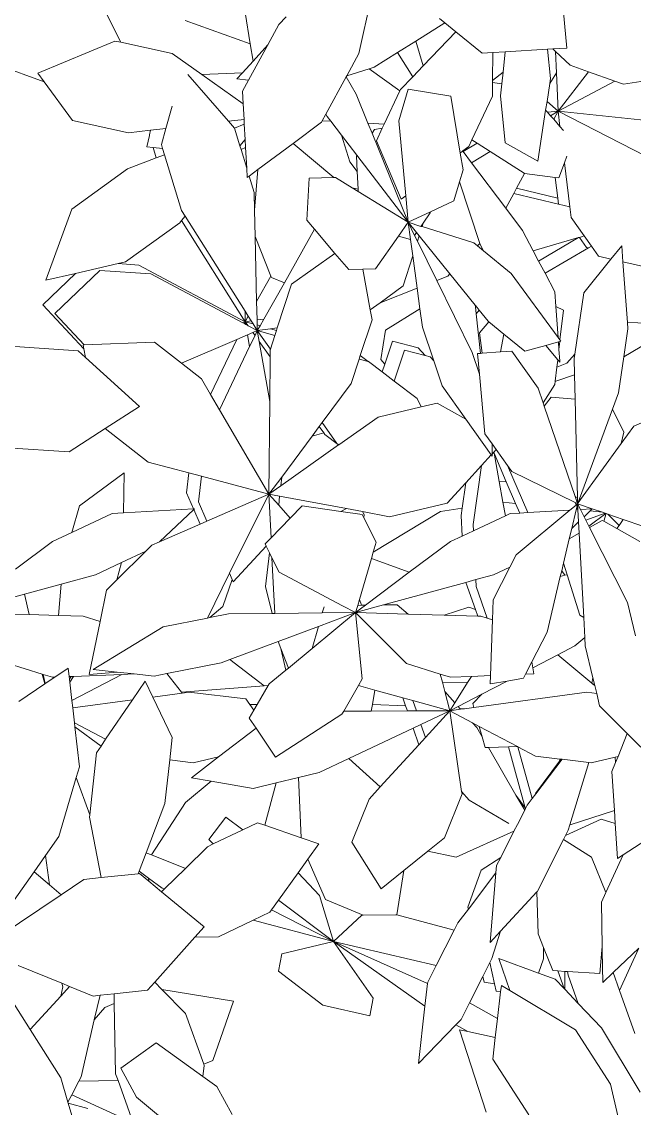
# Model space of a CAD drawing. Header units: metres. Extents: x -460 to 31334, y -1777 to 24987.
# Drawn here: x 379.5416 to 379.6287, y -818.0193 to -817.8647 of the extents above; entities that cross this region are included whole.
import ezdxf

# ---------------------------------------------------------------- set-up
doc = ezdxf.new("R2010")
doc.units = ezdxf.units.M
doc.header["$MEASUREMENT"] = 0
doc.layers.add('TREES PLANTS', color=82, linetype='Continuous', lineweight=5)

# ---------------------------------------------------------------- blocks, each defined once
blk = doc.blocks.new('TREES_09')
at = {"layer": 'TREES PLANTS', "color": 82, "true_color": 0x34d100}
for p, q in [((-0.6983, -0.3024), (-0.6857, -0.3797)), ((-0.4042, -0.3142), (-0.4062, -0.3751)), ((-0.366, -0.3794), (-0.4042, -0.3142)), ((-0.3009, -0.3309), (-0.2844, -0.3675)), ((-0.4773, -0.3804), (-0.469, -0.3443)), ((0.2186, -0.3803), (0.1906, -0.3368)), ((-0.6425, -0.3451), (-0.654, -0.4567)), ((-0.6015, -0.3534), (-0.654, -0.4567)), ((-0.1671, -0.357), (-0.175, -0.38)), ((-0.2844, -0.3675), (-0.264, -0.3824)), ((-0.1491, -0.3606), (-0.1642, -0.3875)), ((-0.0382, -0.3657), (-0.0776, -0.3751)), ((0.0764, -0.3753), (0.0923, -0.3594)), ((0.357, -0.3919), (0.3281, -0.3618)), ((0.3781, -0.3844), (0.329, -0.362)), ((0.4286, -0.3665), (0.3781, -0.3844)), ((0.4218, -0.4058), (0.4973, -0.3602)), ((-0.6857, -0.3797), (-0.6894, -0.3901)), ((-0.4773, -0.3804), (-0.4963, -0.3819)), ((-0.4963, -0.3819), (-0.4805, -0.3946)), ((-0.4062, -0.3751), (-0.4773, -0.3804)), ((-0.3988, -0.3746), (-0.4062, -0.3751)), ((-0.366, -0.3794), (-0.3988, -0.3746)), ((-0.3237, -0.3856), (-0.366, -0.3794)), ((-0.2773, -0.3795), (-0.3043, -0.3927)), ((-0.2773, -0.3795), (-0.264, -0.3824)), ((-0.264, -0.3824), (-0.1985, -0.4301)), ((-0.175, -0.38), (-0.1812, -0.398)), ((-0.175, -0.38), (-0.1678, -0.385)), ((-0.0776, -0.3751), (-0.1656, -0.4197)), ((0.044, -0.4078), (0.0764, -0.3753)), ((0.0764, -0.3753), (0.1034, -0.3862)), ((0.2229, -0.3868), (0.2186, -0.3803)), ((0.2186, -0.3803), (0.2631, -0.4006)), ((-0.6894, -0.3901), (-0.7004, -0.421)), ((-0.6894, -0.3901), (-0.654, -0.4567)), ((-0.4838, -0.409), (-0.4805, -0.3946)), ((-0.4805, -0.3946), (-0.4408, -0.4265)), ((-0.3237, -0.3856), (-0.3043, -0.3927)), ((-0.3043, -0.3927), (-0.1993, -0.4316)), ((-0.1678, -0.385), (-0.1812, -0.398)), ((-0.1642, -0.3875), (-0.1728, -0.4028)), ((-0.1678, -0.385), (-0.1642, -0.3875)), ((0.1042, -0.3897), (0.1034, -0.3862)), ((0.1034, -0.3862), (0.1104, -0.389)), ((0.1104, -0.389), (0.1042, -0.3897)), ((0.1107, -0.4179), (0.1042, -0.3897)), ((0.1104, -0.389), (0.1211, -0.3933)), ((0.1211, -0.3933), (0.1667, -0.3904)), ((0.1667, -0.3904), (0.182, -0.3894)), ((0.1837, -0.4424), (0.1667, -0.3904)), ((0.182, -0.3894), (0.1767, -0.406)), ((0.182, -0.3894), (0.2229, -0.3868)), ((0.3781, -0.3844), (0.357, -0.3919)), ((0.3687, -0.4041), (0.357, -0.3919)), ((0.4878, -0.3952), (0.4242, -0.4363)), ((0.4878, -0.3952), (0.525, -0.3864)), ((-0.1834, -0.4044), (-0.1875, -0.4164)), ((-0.1849, -0.4191), (-0.1834, -0.4044)), ((-0.1823, -0.4013), (-0.1834, -0.4044)), ((-0.1821, -0.4007), (-0.1823, -0.4013)), ((-0.174, -0.4239), (-0.1823, -0.4013)), ((-0.1818, -0.4), (-0.1821, -0.4007)), ((-0.167, -0.4204), (-0.1821, -0.4007)), ((-0.1812, -0.398), (-0.1818, -0.4)), ((-0.1728, -0.4028), (-0.1818, -0.4)), ((-0.1728, -0.4028), (-0.1739, -0.4048)), ((-0.1739, -0.4048), (-0.1656, -0.4197)), ((0.0292, -0.4113), (0.044, -0.4078)), ((0.1767, -0.406), (0.196, -0.4478)), ((0.2631, -0.4006), (0.2216, -0.4173)), ((0.2631, -0.4006), (0.2744, -0.4058)), ((0.2744, -0.4058), (0.3265, -0.4049)), ((0.3265, -0.4049), (0.3315, -0.4048)), ((0.3307, -0.4053), (0.3265, -0.4049)), ((0.3315, -0.4048), (0.3307, -0.4053)), ((0.3582, -0.4077), (0.3307, -0.4053)), ((0.3315, -0.4048), (0.3687, -0.4041)), ((0.3557, -0.4455), (0.3582, -0.4077)), ((0.3931, -0.433), (0.4218, -0.4058)), ((-0.5077, -0.4259), (-0.4958, -0.4175)), ((-0.4958, -0.4175), (-0.4838, -0.409)), ((-0.4938, -0.421), (-0.4958, -0.4175)), ((-0.1875, -0.4165), (-0.1934, -0.4337)), ((-0.1849, -0.4191), (-0.1875, -0.4164)), ((-0.1875, -0.4164), (-0.1875, -0.4165)), ((-0.1875, -0.4165), (-0.1867, -0.4303)), ((-0.1782, -0.4261), (-0.1849, -0.4191)), ((-0.167, -0.4204), (-0.174, -0.4239)), ((-0.1656, -0.4197), (-0.167, -0.4204)), ((-0.0267, -0.4247), (0.011, -0.4157)), ((-0.0162, -0.4568), (0.0171, -0.4171)), ((0.011, -0.4157), (0.0183, -0.4139)), ((0.0171, -0.4171), (0.011, -0.4157)), ((0.0171, -0.4171), (0.0183, -0.4157)), ((0.0183, -0.4157), (0.0201, -0.4135)), ((0.0183, -0.4139), (0.0201, -0.4135)), ((0.0183, -0.4139), (0.0183, -0.4157)), ((0.0201, -0.4135), (0.0292, -0.4113)), ((0.0292, -0.4113), (0.0278, -0.4229)), ((0.1066, -0.452), (0.1104, -0.4204)), ((0.1104, -0.4204), (0.1107, -0.4179)), ((0.1835, -0.4427), (0.1104, -0.4204)), ((0.2216, -0.4173), (0.2008, -0.4502)), ((-0.7004, -0.421), (-0.708, -0.4425)), ((-0.7004, -0.421), (-0.654, -0.4567)), ((-0.5294, -0.4414), (-0.5077, -0.4259)), ((-0.506, -0.4315), (-0.5077, -0.4259)), ((-0.506, -0.4315), (-0.4942, -0.4231)), ((-0.5057, -0.4326), (-0.506, -0.4315)), ((-0.4783, -0.4795), (-0.5057, -0.4326)), ((-0.4903, -0.4858), (-0.5057, -0.4326)), ((-0.4942, -0.4231), (-0.4938, -0.421)), ((-0.4639, -0.4719), (-0.4938, -0.421)), ((-0.4408, -0.4265), (-0.369, -0.437)), ((-0.1993, -0.4316), (-0.1985, -0.4301)), ((-0.1993, -0.4316), (-0.1934, -0.4337)), ((-0.1985, -0.4301), (-0.1934, -0.4337)), ((-0.1867, -0.4303), (-0.1934, -0.4337)), ((-0.1865, -0.4334), (-0.1934, -0.4337)), ((-0.1865, -0.4335), (-0.1895, -0.4347)), ((-0.1782, -0.4261), (-0.1867, -0.4303)), ((-0.172, -0.4326), (-0.1865, -0.4334)), ((-0.1865, -0.4334), (-0.1865, -0.4335)), ((-0.1865, -0.4335), (-0.1864, -0.4354)), ((-0.174, -0.4239), (-0.1782, -0.4261)), ((-0.1588, -0.4319), (-0.172, -0.4326)), ((-0.1644, -0.4406), (-0.172, -0.4326)), ((-0.0597, -0.4265), (-0.1588, -0.4319)), ((-0.1588, -0.4319), (-0.1523, -0.4435)), ((-0.1101, -0.446), (-0.0624, -0.4312)), ((-0.0624, -0.4312), (-0.0597, -0.4265)), ((-0.0365, -0.4252), (-0.0597, -0.4265)), ((-0.0267, -0.4247), (-0.0365, -0.4252)), ((-0.0266, -0.4368), (-0.0365, -0.4252)), ((0.0278, -0.4229), (0.0458, -0.5556)), ((0.3601, -0.4447), (0.3931, -0.433)), ((0.3765, -0.4488), (0.3931, -0.433)), ((-0.7281, -0.4462), (-0.7926, -0.4524)), ((-0.7272, -0.4627), (-0.7281, -0.4462)), ((-0.708, -0.4425), (-0.7242, -0.4595)), ((-0.5934, -0.4492), (-0.6012, -0.4463)), ((-0.5418, -0.4429), (-0.5934, -0.4492)), ((-0.5449, -0.4561), (-0.5418, -0.4429)), ((-0.5294, -0.4414), (-0.5418, -0.4429)), ((-0.369, -0.437), (-0.3583, -0.4463)), ((-0.369, -0.437), (-0.3638, -0.4378)), ((-0.3638, -0.4378), (-0.3448, -0.4373)), ((-0.3583, -0.4463), (-0.3583, -0.4463)), ((-0.3583, -0.4463), (-0.3535, -0.458)), ((-0.3448, -0.4373), (-0.316, -0.4366)), ((-0.3373, -0.4592), (-0.3448, -0.4373)), ((-0.316, -0.4366), (-0.3186, -0.4647)), ((-0.316, -0.4366), (-0.2004, -0.4339)), ((-0.3079, -0.4728), (-0.2018, -0.4366)), ((-0.2311, -0.5109), (-0.1949, -0.4366)), ((-0.2018, -0.4366), (-0.1934, -0.4337)), ((-0.2018, -0.4366), (-0.2004, -0.4339)), ((-0.2004, -0.4339), (-0.1934, -0.4337)), ((-0.1949, -0.4366), (-0.1934, -0.4337)), ((-0.1919, -0.4355), (-0.1949, -0.4366)), ((-0.1919, -0.4355), (-0.1934, -0.4337)), ((-0.1895, -0.4347), (-0.1934, -0.4337)), ((-0.186, -0.4427), (-0.1919, -0.4355)), ((-0.1864, -0.4354), (-0.1895, -0.4347)), ((-0.1644, -0.4406), (-0.1864, -0.4354)), ((-0.1335, -0.5058), (-0.186, -0.4427)), ((-0.186, -0.4427), (-0.183, -0.4923)), ((-0.1523, -0.4435), (-0.1644, -0.4406)), ((-0.1238, -0.4503), (-0.1523, -0.4435)), ((-0.1238, -0.4503), (-0.1101, -0.446)), ((-0.1101, -0.446), (-0.1094, -0.4487)), ((-0.0266, -0.4368), (-0.0162, -0.4568)), ((0.1835, -0.4427), (0.1837, -0.4424)), ((0.1897, -0.4446), (0.1835, -0.4427)), ((0.196, -0.4478), (0.1897, -0.4446)), ((0.3555, -0.4486), (0.3557, -0.4455)), ((0.3601, -0.4447), (0.3557, -0.4455)), ((0.4242, -0.4363), (0.3779, -0.5134)), ((-0.7242, -0.4595), (-0.699, -0.4585)), ((-0.699, -0.4585), (-0.654, -0.4567)), ((-0.6865, -0.4664), (-0.699, -0.4585)), ((-0.6656, -0.4696), (-0.654, -0.4567)), ((-0.6362, -0.4545), (-0.654, -0.4567)), ((-0.653, -0.4691), (-0.654, -0.4567)), ((-0.6446, -0.4617), (-0.654, -0.4567)), ((-0.6488, -0.4654), (-0.654, -0.4567)), ((-0.6362, -0.4545), (-0.6446, -0.4617)), ((-0.6313, -0.4502), (-0.6362, -0.4545)), ((-0.5758, -0.4559), (-0.5934, -0.4492)), ((-0.5764, -0.46), (-0.5758, -0.4559)), ((-0.5522, -0.457), (-0.5764, -0.46)), ((-0.5637, -0.5053), (-0.5522, -0.457)), ((-0.5574, -0.5087), (-0.5449, -0.4561)), ((-0.5449, -0.4561), (-0.5522, -0.457)), ((-0.3887, -0.4566), (-0.4636, -0.5117)), ((-0.4206, -0.4504), (-0.4248, -0.4593)), ((-0.3887, -0.4566), (-0.4248, -0.4593)), ((-0.3856, -0.4544), (-0.4206, -0.4504)), ((-0.3856, -0.4544), (-0.3887, -0.4566)), ((-0.3843, -0.4534), (-0.3856, -0.4544)), ((-0.384, -0.4545), (-0.3843, -0.4534)), ((-0.3746, -0.4556), (-0.384, -0.4545)), ((-0.3835, -0.4563), (-0.384, -0.4545)), ((-0.3746, -0.4556), (-0.3835, -0.4563)), ((-0.3793, -0.4711), (-0.3835, -0.4563)), ((-0.3793, -0.4711), (-0.3624, -0.457)), ((-0.3613, -0.4546), (-0.3746, -0.4556)), ((-0.3624, -0.457), (-0.3619, -0.4566)), ((-0.3621, -0.457), (-0.3624, -0.457)), ((-0.3535, -0.458), (-0.3621, -0.457)), ((-0.3619, -0.4566), (-0.3594, -0.4545)), ((-0.3594, -0.4545), (-0.3613, -0.4546)), ((-0.3371, -0.4599), (-0.3535, -0.458)), ((-0.1148, -0.4524), (-0.1238, -0.4503)), ((-0.1148, -0.4524), (-0.1094, -0.4487)), ((-0.1081, -0.454), (-0.1148, -0.4524)), ((-0.1094, -0.4487), (-0.1081, -0.454)), ((-0.0425, -0.4696), (-0.1081, -0.454)), ((-0.0162, -0.4568), (-0.0009, -0.4863)), ((0.1028, -0.4832), (0.1063, -0.4546)), ((0.1063, -0.4546), (0.1064, -0.4532)), ((0.1063, -0.4546), (0.1089, -0.455)), ((0.1064, -0.4532), (0.1066, -0.452)), ((0.1064, -0.4532), (0.1089, -0.455)), ((0.1472, -0.4828), (0.1066, -0.452)), ((0.1089, -0.455), (0.1467, -0.4833)), ((0.2008, -0.4502), (0.196, -0.4478)), ((0.2621, -0.4813), (0.2008, -0.4502)), ((0.3546, -0.4627), (0.355, -0.457)), ((0.355, -0.457), (0.3555, -0.4486)), ((0.355, -0.457), (0.3756, -0.4496)), ((0.3555, -0.4486), (0.3765, -0.4488)), ((0.3647, -0.4599), (0.3756, -0.4496)), ((0.3756, -0.4496), (0.3765, -0.4488)), ((-0.7242, -0.4595), (-0.7272, -0.4627)), ((-0.7268, -0.4689), (-0.7272, -0.4627)), ((-0.6926, -0.4655), (-0.7268, -0.4689)), ((-0.724, -0.5186), (-0.7268, -0.4689)), ((-0.6865, -0.4664), (-0.6926, -0.4655)), ((-0.6656, -0.4696), (-0.6865, -0.4664)), ((-0.6554, -0.4712), (-0.6656, -0.4696)), ((-0.653, -0.4691), (-0.6554, -0.4712)), ((-0.5953, -0.4803), (-0.6554, -0.4712)), ((-0.6488, -0.4654), (-0.653, -0.4691)), ((-0.6446, -0.4617), (-0.6488, -0.4654)), ((-0.5812, -0.4959), (-0.5764, -0.46)), ((-0.4423, -0.4605), (-0.4639, -0.4719)), ((-0.4248, -0.4593), (-0.4423, -0.4605)), ((-0.3725, -0.4958), (-0.3793, -0.4711)), ((-0.3373, -0.4592), (-0.3371, -0.4599)), ((-0.3335, -0.4603), (-0.3371, -0.4599)), ((-0.3117, -0.4741), (-0.3335, -0.4603)), ((-0.3186, -0.4647), (-0.3079, -0.4728)), ((-0.0077, -0.4875), (-0.0425, -0.4696)), ((0.3275, -0.4736), (0.3546, -0.4627)), ((0.3575, -0.4798), (0.3647, -0.4599)), ((-0.6169, -0.5186), (-0.5953, -0.4803)), ((-0.4783, -0.4795), (-0.4903, -0.4858)), ((-0.4639, -0.4719), (-0.4783, -0.4795)), ((-0.3291, -0.4801), (-0.3725, -0.5109)), ((-0.3291, -0.4801), (-0.3117, -0.4741)), ((-0.3117, -0.4741), (-0.3079, -0.4728)), ((0.1028, -0.4832), (0.0919, -0.5038)), ((0.1467, -0.4833), (0.1472, -0.4828)), ((0.1528, -0.487), (0.1472, -0.4828)), ((0.2622, -0.4814), (0.2621, -0.4813)), ((0.3113, -0.4801), (0.2622, -0.4814)), ((0.3083, -0.5241), (0.2622, -0.4814)), ((0.3113, -0.4801), (0.3275, -0.4736)), ((0.3407, -0.4738), (0.3275, -0.4736)), ((0.3405, -0.5262), (0.3575, -0.4798)), ((0.3575, -0.4798), (0.3407, -0.4738)), ((-0.5813, -0.4963), (-0.6067, -0.5362)), ((-0.5813, -0.4963), (-0.5812, -0.4959)), ((-0.5637, -0.5053), (-0.5812, -0.4959)), ((-0.4903, -0.4858), (-0.514, -0.4983)), ((-0.3926, -0.5203), (-0.3725, -0.4958)), ((-0.183, -0.4923), (-0.2384, -0.516)), ((-0.183, -0.4923), (-0.1824, -0.5017)), ((-0.0009, -0.4863), (-0.0077, -0.4875)), ((0.0067, -0.4948), (-0.0077, -0.4875)), ((0.0063, -0.4849), (-0.0009, -0.4863)), ((0.0067, -0.4948), (0.0063, -0.4849)), ((0.0114, -0.4973), (0.0067, -0.4948)), ((0.0148, -0.5165), (0.0114, -0.4973)), ((0.0919, -0.5038), (0.1528, -0.487)), ((0.0919, -0.515), (0.1635, -0.4953)), ((0.1485, -0.5061), (0.1635, -0.4953)), ((0.1485, -0.5061), (0.1662, -0.4958)), ((0.1606, -0.493), (0.1528, -0.487)), ((0.1606, -0.493), (0.1642, -0.4948)), ((0.1635, -0.4953), (0.1642, -0.4948)), ((0.1642, -0.4948), (0.1662, -0.4958)), ((0.1662, -0.4958), (0.1831, -0.5044)), ((0.4587, -0.5332), (0.5238, -0.4911)), ((-0.5574, -0.5087), (-0.5637, -0.5053)), ((-0.5403, -0.518), (-0.5574, -0.5087)), ((-0.514, -0.4983), (-0.5403, -0.518)), ((-0.1938, -0.5066), (-0.2192, -0.5174)), ((-0.1954, -0.5213), (-0.1938, -0.5066)), ((-0.1824, -0.5017), (-0.1938, -0.5066)), ((-0.1824, -0.5017), (-0.1818, -0.513)), ((-0.1335, -0.5058), (-0.119, -0.5132)), ((0.0916, -0.5044), (0.0679, -0.5493)), ((0.0919, -0.5038), (0.0916, -0.5044)), ((0.0919, -0.515), (0.0916, -0.5044)), ((0.0927, -0.5385), (0.1485, -0.5061)), ((0.1831, -0.5044), (0.191, -0.5084)), ((0.2213, -0.5761), (0.191, -0.5084)), ((0.191, -0.5084), (0.2217, -0.524)), ((-0.724, -0.5188), (-0.7239, -0.5186)), ((-0.7239, -0.5186), (-0.724, -0.5186)), ((-0.724, -0.5188), (-0.724, -0.5186)), ((-0.7232, -0.5332), (-0.724, -0.5188)), ((-0.7001, -0.5211), (-0.7239, -0.5186)), ((-0.7001, -0.5211), (-0.6901, -0.5336)), ((-0.6862, -0.5226), (-0.7001, -0.5211)), ((-0.6862, -0.5226), (-0.6877, -0.5336)), ((-0.672, -0.5241), (-0.6862, -0.5226)), ((-0.672, -0.5241), (-0.6169, -0.5186)), ((-0.5403, -0.518), (-0.5937, -0.5581)), ((-0.4636, -0.5117), (-0.4903, -0.5443)), ((-0.4069, -0.5378), (-0.3926, -0.5203)), ((-0.3926, -0.5203), (-0.3716, -0.5242)), ((-0.3725, -0.5109), (-0.3716, -0.5242)), ((-0.257, -0.5293), (-0.2384, -0.516)), ((-0.2192, -0.5174), (-0.2526, -0.5318)), ((-0.2384, -0.516), (-0.2311, -0.5109)), ((-0.2196, -0.5257), (-0.2192, -0.5174)), ((-0.1954, -0.5213), (-0.2196, -0.5257)), ((-0.1793, -0.5183), (-0.1954, -0.5213)), ((-0.1818, -0.513), (-0.1793, -0.5183)), ((-0.1793, -0.5183), (-0.1617, -0.556)), ((-0.1099, -0.5326), (-0.119, -0.5132)), ((-0.119, -0.5132), (-0.0807, -0.5328)), ((0.0182, -0.5364), (0.0148, -0.5165)), ((0.0148, -0.5165), (0.0302, -0.5462)), ((0.0927, -0.5385), (0.0919, -0.515)), ((0.1544, -0.561), (0.182, -0.5145)), ((0.3779, -0.5134), (0.3405, -0.5262)), ((0.3779, -0.5134), (0.372, -0.5232)), ((-0.7224, -0.5457), (-0.7232, -0.5332)), ((-0.6901, -0.5336), (-0.7232, -0.5332)), ((-0.6877, -0.5336), (-0.6901, -0.5336)), ((-0.6717, -0.5338), (-0.6877, -0.5336)), ((-0.6717, -0.5338), (-0.6206, -0.5579)), ((-0.3716, -0.5242), (-0.37, -0.5458)), ((-0.2927, -0.565), (-0.2506, -0.5352)), ((-0.2756, -0.5425), (-0.2638, -0.5341)), ((-0.2638, -0.5341), (-0.257, -0.5293)), ((-0.2517, -0.5342), (-0.2638, -0.5341)), ((-0.254, -0.532), (-0.257, -0.5293)), ((-0.2526, -0.5318), (-0.254, -0.532)), ((-0.2517, -0.5342), (-0.254, -0.532)), ((-0.2196, -0.5257), (-0.2526, -0.5318)), ((-0.2492, -0.5342), (-0.2517, -0.5342)), ((-0.2506, -0.5352), (-0.2492, -0.5342)), ((-0.2382, -0.5466), (-0.2506, -0.5352)), ((-0.1099, -0.5326), (-0.1043, -0.5533)), ((-0.0807, -0.5328), (-0.0572, -0.5337)), ((-0.0572, -0.5337), (-0.0591, -0.5397)), ((-0.0572, -0.5337), (0.0084, -0.536)), ((0.2367, -0.5469), (0.2217, -0.524)), ((0.2217, -0.524), (0.2312, -0.5289)), ((0.2312, -0.5289), (0.24, -0.5296)), ((0.2824, -0.562), (0.24, -0.5296)), ((0.24, -0.5296), (0.3216, -0.5364)), ((0.3405, -0.5343), (0.3083, -0.5241)), ((0.3216, -0.5364), (0.3083, -0.5241)), ((0.3451, -0.5366), (0.3405, -0.5343)), ((0.3451, -0.5366), (0.3702, -0.5311)), ((0.3682, -0.5434), (0.3702, -0.5311)), ((0.3702, -0.5311), (0.3787, -0.5293)), ((0.372, -0.5232), (0.3795, -0.5241)), ((0.3787, -0.5293), (0.3795, -0.5241)), ((0.3795, -0.5241), (0.411, -0.5277)), ((0.411, -0.5277), (0.3926, -0.5606)), ((0.411, -0.5277), (0.4333, -0.5303)), ((0.4262, -0.5626), (0.4333, -0.5303)), ((0.4333, -0.5303), (0.4587, -0.5332)), ((-0.7473, -0.5766), (-0.7224, -0.5457)), ((-0.6067, -0.5362), (-0.6165, -0.5515)), ((-0.5937, -0.5581), (-0.6067, -0.5362)), ((-0.4969, -0.5478), (-0.4989, -0.5484)), ((-0.4969, -0.5478), (-0.4903, -0.5443)), ((-0.4903, -0.5443), (-0.496, -0.5513)), ((-0.4076, -0.5386), (-0.4206, -0.5491)), ((-0.4164, -0.5528), (-0.3699, -0.5477)), ((-0.4076, -0.5386), (-0.4069, -0.5378)), ((-0.3941, -0.5489), (-0.4069, -0.5378)), ((-0.37, -0.5458), (-0.3941, -0.5489)), ((-0.37, -0.5458), (-0.3699, -0.5477)), ((-0.3699, -0.5477), (-0.3696, -0.5512)), ((-0.3456, -0.549), (-0.2756, -0.5425)), ((-0.169, -0.5563), (-0.2382, -0.5466)), ((-0.2181, -0.565), (-0.2382, -0.5466)), ((-0.0964, -0.5529), (-0.0591, -0.5397)), ((-0.0614, -0.5472), (-0.0615, -0.5509)), ((-0.0591, -0.5397), (-0.0614, -0.5472)), ((0.0093, -0.5582), (0.0084, -0.536)), ((0.0084, -0.536), (0.0182, -0.5364)), ((0.0302, -0.5462), (0.0411, -0.5569)), ((0.0302, -0.5462), (0.0446, -0.574)), ((0.0679, -0.5493), (0.0802, -0.5457)), ((0.0693, -0.5521), (0.0802, -0.5457)), ((0.0802, -0.5457), (0.0928, -0.5421)), ((0.0928, -0.5421), (0.0927, -0.5385)), ((0.2367, -0.5469), (0.2801, -0.5625)), ((0.3615, -0.5449), (0.3451, -0.5366)), ((0.3615, -0.5449), (0.3682, -0.5434)), ((0.3926, -0.5606), (0.3615, -0.5449)), ((0.5207, -0.5412), (0.4241, -0.5725)), ((-0.6165, -0.5515), (-0.6206, -0.5579)), ((-0.6206, -0.5579), (-0.6129, -0.5615)), ((-0.6068, -0.5679), (-0.6165, -0.5515)), ((-0.5937, -0.5581), (-0.6068, -0.5679)), ((-0.4989, -0.5484), (-0.5712, -0.5723)), ((-0.4995, -0.5555), (-0.5187, -0.6164)), ((-0.496, -0.5513), (-0.4995, -0.5555)), ((-0.496, -0.5513), (-0.4989, -0.5484)), ((-0.4265, -0.5539), (-0.4631, -0.5836)), ((-0.3711, -0.5575), (-0.4555, -0.5991)), ((-0.4238, -0.5518), (-0.4265, -0.5539)), ((-0.4265, -0.5539), (-0.4245, -0.5537)), ((-0.4238, -0.5518), (-0.4245, -0.5537)), ((-0.4245, -0.5537), (-0.4164, -0.5528)), ((-0.4206, -0.5491), (-0.4238, -0.5518)), ((-0.4164, -0.5528), (-0.4206, -0.5491)), ((-0.3456, -0.549), (-0.3711, -0.5575)), ((-0.3696, -0.5512), (-0.3456, -0.549)), ((-0.169, -0.5563), (-0.1617, -0.556)), ((-0.1617, -0.556), (-0.1554, -0.5693)), ((-0.1043, -0.5533), (-0.0964, -0.5529)), ((-0.1043, -0.5533), (-0.101, -0.565)), ((-0.101, -0.565), (-0.0691, -0.5536)), ((-0.0719, -0.5614), (-0.0691, -0.5536)), ((-0.0691, -0.5536), (-0.0615, -0.5509)), ((-0.0615, -0.5509), (-0.0626, -0.5904)), ((0.0103, -0.5831), (0.0093, -0.5582)), ((0.0093, -0.5582), (0.0166, -0.5628)), ((0.0411, -0.5569), (0.0458, -0.5556)), ((0.0458, -0.5556), (0.0473, -0.5667)), ((0.0638, -0.557), (0.0496, -0.5837)), ((0.0679, -0.5493), (0.0638, -0.557)), ((0.0693, -0.5521), (0.0638, -0.557)), ((0.1444, -0.5699), (0.1544, -0.561)), ((0.412, -0.5705), (0.3926, -0.5606)), ((-0.605, -0.5715), (-0.6717, -0.5824)), ((-0.6129, -0.5615), (-0.6075, -0.5684)), ((-0.6068, -0.5679), (-0.6075, -0.5684)), ((-0.6075, -0.5684), (-0.605, -0.5715)), ((-0.5852, -0.5682), (-0.605, -0.5715)), ((-0.5712, -0.5723), (-0.5852, -0.5682)), ((-0.5491, -0.5789), (-0.5712, -0.5723)), ((-0.3318, -0.5928), (-0.2927, -0.565)), ((-0.2927, -0.565), (-0.3116, -0.5988)), ((-0.1883, -0.5692), (-0.2181, -0.565)), ((-0.1942, -0.587), (-0.2181, -0.565)), ((-0.1883, -0.5692), (-0.1842, -0.5947)), ((-0.1795, -0.5704), (-0.1883, -0.5692)), ((-0.1795, -0.5704), (-0.1554, -0.5693)), ((-0.1554, -0.5693), (-0.149, -0.583)), ((-0.101, -0.565), (-0.0746, -0.6616)), ((-0.0626, -0.5904), (-0.0719, -0.5614)), ((0.0166, -0.5628), (0.0162, -0.5925)), ((0.0166, -0.5628), (0.0403, -0.5778)), ((0.0471, -0.5718), (0.0446, -0.574)), ((0.0473, -0.5667), (0.0471, -0.5718)), ((0.0479, -0.5711), (0.0471, -0.5718)), ((0.0473, -0.5667), (0.0479, -0.5711)), ((0.0479, -0.5711), (0.0496, -0.5837)), ((0.1444, -0.5699), (0.0496, -0.5837)), ((0.1472, -0.5694), (0.1444, -0.5699)), ((0.1988, -0.5901), (0.1472, -0.5694)), ((0.2801, -0.5625), (0.2824, -0.562)), ((0.2985, -0.5743), (0.2824, -0.562)), ((0.4184, -0.5766), (0.412, -0.5705)), ((0.4184, -0.5766), (0.4262, -0.5626)), ((0.4241, -0.5725), (0.4262, -0.5626)), ((-0.7577, -0.5895), (-0.7473, -0.5766)), ((-0.7073, -0.615), (-0.7473, -0.5766)), ((-0.6717, -0.5824), (-0.6799, -0.6327)), ((-0.5491, -0.5789), (-0.536, -0.6066)), ((-0.4631, -0.5836), (-0.5079, -0.6198)), ((-0.4606, -0.586), (-0.4631, -0.5836)), ((-0.4555, -0.5991), (-0.4606, -0.586)), ((-0.149, -0.583), (-0.1129, -0.6313)), ((0.0066, -0.595), (0.0103, -0.5831)), ((0.0403, -0.5778), (0.0269, -0.5897)), ((0.0269, -0.5897), (0.0496, -0.5837)), ((0.0376, -0.6271), (0.0496, -0.5837)), ((0.0403, -0.5778), (0.0496, -0.5837)), ((0.0446, -0.574), (0.0496, -0.5837)), ((0.0656, -0.6177), (0.0496, -0.5837)), ((0.0498, -0.623), (0.0496, -0.5837)), ((0.0811, -0.6125), (0.0496, -0.5837)), ((0.2145, -0.6095), (0.2213, -0.5761)), ((0.3072, -0.5787), (0.2893, -0.6459)), ((0.2985, -0.5743), (0.3072, -0.5787)), ((0.3072, -0.5787), (0.3488, -0.5998)), ((0.4637, -0.6205), (0.4184, -0.5766)), ((-0.7628, -0.5959), (-0.7577, -0.5895)), ((-0.7364, -0.6236), (-0.7577, -0.5895)), ((-0.4555, -0.5991), (-0.5017, -0.6218)), ((-0.3611, -0.6026), (-0.3318, -0.5928)), ((-0.3116, -0.5988), (-0.3072, -0.6173)), ((-0.1781, -0.6545), (-0.1942, -0.587)), ((-0.1842, -0.5947), (-0.1366, -0.6737)), ((-0.0626, -0.5904), (-0.0638, -0.6325)), ((-0.0057, -0.6348), (0.0066, -0.595)), ((0.0066, -0.595), (0.0162, -0.5925)), ((0.0162, -0.5925), (0.0269, -0.5897)), ((0.2145, -0.6095), (0.1988, -0.5901)), ((-0.5349, -0.6067), (-0.536, -0.6066)), ((-0.536, -0.6066), (-0.5238, -0.6327)), ((-0.5227, -0.6151), (-0.5349, -0.6067)), ((-0.4007, -0.6158), (-0.3611, -0.6026)), ((-0.3658, -0.6069), (-0.3673, -0.6128)), ((-0.3658, -0.6069), (-0.3611, -0.6026)), ((0.2372, -0.6376), (0.2145, -0.6095)), ((0.3488, -0.5998), (0.3204, -0.7202)), ((0.3699, -0.6098), (0.3204, -0.7202)), ((0.3488, -0.5998), (0.3683, -0.6097)), ((0.3683, -0.6097), (0.3699, -0.6098)), ((0.3699, -0.6098), (0.3965, -0.6129)), ((-0.7364, -0.6236), (-0.7073, -0.615)), ((-0.7231, -0.645), (-0.7364, -0.6236)), ((-0.6946, -0.6273), (-0.7073, -0.615)), ((-0.519, -0.6176), (-0.5238, -0.6327)), ((-0.5116, -0.6228), (-0.5238, -0.6327)), ((-0.5187, -0.6164), (-0.5227, -0.6151)), ((-0.519, -0.6176), (-0.5227, -0.6151)), ((-0.5187, -0.6164), (-0.519, -0.6176)), ((-0.5079, -0.6198), (-0.5116, -0.6228)), ((-0.5083, -0.6251), (-0.5116, -0.6228)), ((-0.5017, -0.6218), (-0.5083, -0.6251)), ((-0.5017, -0.6218), (-0.5079, -0.6198)), ((-0.4465, -0.6221), (-0.4845, -0.6273)), ((-0.4222, -0.6188), (-0.4465, -0.6221)), ((-0.4294, -0.6657), (-0.4465, -0.6221)), ((-0.4007, -0.6158), (-0.4222, -0.6188)), ((-0.4222, -0.6188), (-0.3973, -0.6593)), ((-0.3762, -0.621), (-0.3841, -0.6509)), ((-0.3762, -0.621), (-0.3673, -0.6128)), ((-0.3673, -0.6128), (-0.3736, -0.6368)), ((-0.3169, -0.6219), (-0.3374, -0.6492)), ((-0.3072, -0.6173), (-0.3169, -0.6219)), ((-0.3072, -0.6173), (-0.2951, -0.6679)), ((0.0376, -0.6271), (0.0498, -0.623)), ((0.0498, -0.6336), (0.0498, -0.623)), ((0.0656, -0.6177), (0.0811, -0.6125)), ((0.07, -0.6268), (0.0656, -0.6177)), ((0.07, -0.6268), (0.0896, -0.6202)), ((0.0896, -0.6202), (0.0811, -0.6125)), ((0.1389, -0.6654), (0.0896, -0.6202)), ((0.3965, -0.6129), (0.3204, -0.7202)), ((0.3965, -0.6129), (0.4637, -0.6205)), ((-0.7231, -0.645), (-0.6946, -0.6273)), ((-0.6796, -0.6416), (-0.6946, -0.6273)), ((-0.6799, -0.6327), (-0.6429, -0.6437)), ((-0.6429, -0.6437), (-0.5547, -0.6355)), ((-0.6282, -0.6751), (-0.5238, -0.6327)), ((-0.6025, -0.6929), (-0.5238, -0.6327)), ((-0.5598, -0.6913), (-0.5238, -0.6327)), ((-0.5547, -0.6355), (-0.5238, -0.6327)), ((-0.5547, -0.6355), (-0.5507, -0.6407)), ((-0.5083, -0.6251), (-0.5238, -0.6327)), ((-0.5037, -0.6299), (-0.5238, -0.6327)), ((-0.5073, -0.6442), (-0.5238, -0.6327)), ((-0.5073, -0.6442), (-0.5037, -0.6299)), ((-0.4845, -0.6273), (-0.5037, -0.6299)), ((-0.4491, -0.6386), (-0.4845, -0.6273)), ((-0.3736, -0.6368), (-0.3374, -0.6492)), ((-0.1293, -0.6758), (-0.1129, -0.6313)), ((-0.1129, -0.6313), (-0.0743, -0.6828)), ((-0.0638, -0.6325), (-0.0748, -0.6455)), ((-0.0638, -0.6325), (-0.0656, -0.6944)), ((-0.0057, -0.6348), (-0.0656, -0.6944)), ((0.0344, -0.6388), (0.0376, -0.6271)), ((0.0344, -0.6388), (0.044, -0.6356)), ((0.044, -0.6356), (0.0421, -0.6747)), ((0.044, -0.6356), (0.0498, -0.6336)), ((0.05, -0.676), (0.0498, -0.6336)), ((0.1055, -0.7022), (0.07, -0.6268)), ((0.2372, -0.6376), (0.2893, -0.6459)), ((0.2588, -0.6642), (0.2372, -0.6376)), ((-0.7058, -0.6727), (-0.7231, -0.645)), ((-0.7039, -0.6786), (-0.678, -0.6424)), ((-0.678, -0.6424), (-0.6796, -0.6416)), ((-0.6389, -0.6608), (-0.678, -0.6424)), ((-0.5507, -0.6407), (-0.6193, -0.67)), ((-0.469, -0.6709), (-0.5073, -0.6442)), ((-0.4294, -0.6657), (-0.4491, -0.6386)), ((-0.3374, -0.6492), (-0.3481, -0.6632)), ((-0.0748, -0.6455), (-0.0746, -0.6616)), ((0.0253, -0.6718), (0.0344, -0.6388)), ((0.2893, -0.6459), (0.289, -0.6471)), ((0.289, -0.6471), (0.2895, -0.6854)), ((-0.6389, -0.6608), (-0.64, -0.6799)), ((-0.6343, -0.663), (-0.6389, -0.6608)), ((-0.6327, -0.672), (-0.6343, -0.663)), ((-0.6193, -0.67), (-0.6343, -0.663)), ((-0.3973, -0.6593), (-0.3626, -0.6647)), ((-0.3841, -0.6509), (-0.3572, -0.6601)), ((-0.3626, -0.6647), (-0.3572, -0.6601)), ((-0.3572, -0.6601), (-0.3481, -0.6632)), ((-0.1781, -0.6545), (-0.1841, -0.6864)), ((-0.0746, -0.6616), (-0.0656, -0.6944)), ((-0.7218, -0.6905), (-0.7874, -0.6759)), ((-0.7058, -0.6727), (-0.7039, -0.6786)), ((-0.64, -0.6799), (-0.6282, -0.6751)), ((-0.6327, -0.672), (-0.6282, -0.6751)), ((-0.4687, -0.6857), (-0.469, -0.6709)), ((-0.421, -0.6772), (-0.4294, -0.6657)), ((-0.4093, -0.6751), (-0.421, -0.6772)), ((-0.3672, -0.6889), (-0.4093, -0.6751)), ((-0.3481, -0.6632), (-0.3602, -0.6793)), ((-0.2951, -0.6679), (-0.2625, -0.7142)), ((-0.1484, -0.6703), (-0.177, -0.6847)), ((-0.1484, -0.6703), (-0.1366, -0.6737)), ((-0.1366, -0.6737), (-0.1293, -0.6758)), ((-0.1293, -0.6758), (-0.0809, -0.6899)), ((0.02, -0.691), (0.0253, -0.6718)), ((0.0421, -0.6747), (0.0253, -0.6718)), ((0.05, -0.676), (0.0421, -0.6747)), ((0.1389, -0.6654), (0.1055, -0.7022)), ((0.1534, -0.6786), (0.1389, -0.6654)), ((0.2038, -0.6988), (0.2588, -0.6642)), ((0.387, -0.6739), (0.3204, -0.7202)), ((0.4077, -0.6776), (0.387, -0.6739)), ((-0.7039, -0.6786), (-0.6957, -0.7048)), ((-0.674, -0.6937), (-0.64, -0.6799)), ((-0.421, -0.6772), (-0.4687, -0.6857)), ((-0.4684, -0.7025), (-0.4687, -0.6857)), ((-0.3603, -0.6796), (-0.3672, -0.6889)), ((-0.3603, -0.6796), (-0.3632, -0.6902)), ((-0.3602, -0.6793), (-0.3603, -0.6796)), ((-0.1841, -0.6864), (-0.1876, -0.7052)), ((-0.1809, -0.6866), (-0.1844, -0.7116)), ((-0.1841, -0.6864), (-0.1806, -0.6842)), ((-0.177, -0.6847), (-0.1809, -0.6866)), ((-0.1806, -0.6842), (-0.177, -0.6847)), ((-0.0742, -0.6873), (-0.0809, -0.6899)), ((-0.0743, -0.6828), (-0.0656, -0.6944)), ((-0.0743, -0.6828), (-0.0742, -0.6873)), ((-0.0742, -0.6873), (-0.0741, -0.6919)), ((0.0123, -0.6865), (-0.0656, -0.6944)), ((0.02, -0.691), (0.0123, -0.6865)), ((0.0501, -0.7084), (0.05, -0.676)), ((0.1534, -0.6786), (0.2038, -0.6988)), ((0.2895, -0.6854), (0.2711, -0.7298)), ((0.2895, -0.6854), (0.2896, -0.6869)), ((0.2896, -0.6869), (0.3204, -0.7202)), ((0.395, -0.7329), (0.4077, -0.6776)), ((-0.6957, -0.7048), (-0.7218, -0.6905)), ((-0.674, -0.6937), (-0.6945, -0.7054)), ((-0.6262, -0.711), (-0.6025, -0.6929)), ((-0.5947, -0.7013), (-0.6262, -0.711)), ((-0.6025, -0.6929), (-0.6019, -0.6933)), ((-0.6019, -0.6933), (-0.5835, -0.6924)), ((-0.5947, -0.7013), (-0.5835, -0.6924)), ((-0.5835, -0.6924), (-0.5628, -0.6915)), ((-0.5763, -0.7181), (-0.5643, -0.6986)), ((-0.5643, -0.6986), (-0.5598, -0.6913)), ((-0.5628, -0.6915), (-0.5643, -0.6986)), ((-0.5628, -0.6915), (-0.5598, -0.6913)), ((-0.3632, -0.6902), (-0.3672, -0.6889)), ((-0.3344, -0.6996), (-0.3632, -0.6902)), ((-0.3344, -0.6996), (-0.2886, -0.7336)), ((-0.0809, -0.6899), (-0.0741, -0.6919)), ((-0.0741, -0.6919), (-0.0656, -0.6944)), ((-0.0737, -0.7098), (-0.0656, -0.6944)), ((-0.0236, -0.7453), (-0.0656, -0.6944)), ((-0.0493, -0.738), (-0.0656, -0.6944)), ((-0.0652, -0.7335), (-0.0656, -0.6944)), ((0.0501, -0.7084), (0.02, -0.691)), ((-0.6945, -0.7054), (-0.6957, -0.7048)), ((-0.6508, -0.7292), (-0.6945, -0.7054)), ((-0.6424, -0.7233), (-0.6262, -0.711)), ((-0.4873, -0.7186), (-0.4684, -0.7025)), ((-0.2641, -0.7164), (-0.2625, -0.7142)), ((-0.2625, -0.7142), (-0.2624, -0.7143)), ((-0.1876, -0.7052), (-0.2021, -0.7836)), ((-0.1844, -0.7116), (-0.1908, -0.7572)), ((-0.1844, -0.7116), (-0.1876, -0.7052)), ((-0.113, -0.784), (-0.0737, -0.7098)), ((0.0537, -0.7105), (0.0501, -0.7084)), ((0.104, -0.7883), (0.0537, -0.7105)), ((0.122, -0.7371), (0.1055, -0.7022)), ((-0.6481, -0.7277), (-0.6424, -0.7233)), ((-0.6424, -0.7233), (-0.6429, -0.7336)), ((-0.5762, -0.7201), (-0.6164, -0.7678)), ((-0.5763, -0.7181), (-0.5762, -0.7201)), ((-0.5762, -0.7201), (-0.5757, -0.749)), ((-0.5155, -0.7426), (-0.4873, -0.7186)), ((-0.4873, -0.7186), (-0.4513, -0.7696)), ((-0.2641, -0.7164), (-0.2886, -0.7336)), ((-0.2746, -0.7305), (-0.2624, -0.7143)), ((-0.2624, -0.7143), (-0.2143, -0.7823)), ((0.2665, -0.7366), (0.3204, -0.7202)), ((0.2721, -0.7851), (0.3204, -0.7202)), ((0.2833, -0.7932), (0.3204, -0.7202)), ((0.2954, -0.8146), (0.3204, -0.7202)), ((0.3349, -0.7811), (0.3204, -0.7202)), ((-0.6508, -0.7292), (-0.6481, -0.7277)), ((-0.6429, -0.7336), (-0.6508, -0.7292)), ((-0.6414, -0.7344), (-0.6429, -0.7336)), ((-0.6164, -0.7678), (-0.6414, -0.7344)), ((-0.2886, -0.7336), (-0.2839, -0.7371)), ((-0.2765, -0.7318), (-0.2839, -0.7371)), ((-0.2839, -0.7371), (-0.2728, -0.7454)), ((-0.2746, -0.7305), (-0.2765, -0.7318)), ((-0.2728, -0.7454), (-0.2765, -0.7318)), ((-0.0725, -0.7314), (-0.0652, -0.7335)), ((-0.0646, -0.7894), (-0.0652, -0.7335)), ((-0.0493, -0.738), (-0.0236, -0.7453)), ((-0.0315, -0.7855), (-0.0493, -0.738)), ((0.1278, -0.7614), (0.122, -0.7371)), ((0.1986, -0.7585), (0.2058, -0.7374)), ((0.2058, -0.7374), (0.224, -0.7505)), ((0.2711, -0.7298), (0.224, -0.7505)), ((0.2665, -0.7366), (0.2397, -0.7618)), ((0.3552, -0.7848), (0.395, -0.7329)), ((-0.5757, -0.749), (-0.5261, -0.7516)), ((-0.5261, -0.7516), (-0.5155, -0.7426)), ((-0.5155, -0.7426), (-0.4528, -0.778)), ((-0.2728, -0.7454), (-0.2246, -0.7812)), ((-0.0005, -0.7733), (-0.0236, -0.7453)), ((0.224, -0.7505), (0.2397, -0.7618)), ((-0.1908, -0.7572), (-0.1765, -0.7712)), ((0.1986, -0.7585), (0.1278, -0.7614)), ((0.1341, -0.7875), (0.1278, -0.7614)), ((0.1841, -0.801), (0.1986, -0.7585)), ((0.2397, -0.7618), (0.2721, -0.7851)), ((-0.7561, -0.7844), (-0.7648, -0.7761)), ((-0.5856, -0.8091), (-0.6164, -0.7678)), ((-0.4513, -0.7696), (-0.4, -0.7864)), ((-0.1765, -0.7712), (-0.1917, -0.7847)), ((-0.1765, -0.7712), (-0.1535, -0.7937)), ((-0.0234, -0.7823), (-0.0005, -0.7733)), ((-0.0234, -0.7823), (0.0018, -0.7762)), ((0.0018, -0.7762), (-0.0005, -0.7733)), ((0.0181, -0.7959), (0.0018, -0.7762)), ((-0.7561, -0.7844), (-0.7322, -0.7974)), ((-0.4528, -0.778), (-0.459, -0.7932)), ((-0.4528, -0.778), (-0.4102, -0.8021)), ((-0.4, -0.7864), (-0.3988, -0.7943)), ((-0.4, -0.7864), (-0.3969, -0.7874)), ((-0.3969, -0.7874), (-0.3988, -0.7943)), ((-0.3969, -0.7874), (-0.3909, -0.7893)), ((-0.3909, -0.7893), (-0.3967, -0.8098)), ((-0.3909, -0.7893), (-0.375, -0.7945)), ((-0.2143, -0.7823), (-0.2246, -0.7812)), ((-0.2246, -0.7812), (-0.2045, -0.7961)), ((-0.2143, -0.7823), (-0.2045, -0.7961)), ((-0.2021, -0.7836), (-0.2045, -0.7961)), ((-0.1917, -0.7847), (-0.2045, -0.7961)), ((-0.1917, -0.7847), (-0.2021, -0.7836)), ((-0.13, -0.7926), (-0.113, -0.784)), ((-0.0646, -0.7894), (-0.13, -0.7926)), ((-0.0646, -0.7924), (-0.0646, -0.7894)), ((-0.0315, -0.7855), (-0.0234, -0.7823)), ((-0.0105, -0.8419), (-0.0315, -0.7855)), ((0.0701, -0.8113), (0.104, -0.7883)), ((0.1841, -0.801), (0.1341, -0.7875)), ((0.1407, -0.8147), (0.1341, -0.7875)), ((0.2721, -0.7851), (0.2833, -0.7932)), ((0.3349, -0.7811), (0.3552, -0.7848)), ((-0.713, -0.8148), (-0.7322, -0.7974)), ((-0.7322, -0.7974), (-0.6906, -0.8201)), ((-0.4604, -0.7938), (-0.5069, -0.8123)), ((-0.459, -0.7932), (-0.4604, -0.7938)), ((-0.4604, -0.7938), (-0.4308, -0.8106)), ((-0.4102, -0.8021), (-0.4091, -0.8101)), ((-0.4102, -0.8021), (-0.4023, -0.8066)), ((-0.3988, -0.7943), (-0.3967, -0.8098)), ((-0.375, -0.7945), (-0.3967, -0.8098)), ((-0.3658, -0.7948), (-0.3839, -0.8076)), ((-0.3135, -0.7952), (-0.3839, -0.8076)), ((-0.375, -0.7945), (-0.3745, -0.7947)), ((-0.3745, -0.7947), (-0.3658, -0.7948)), ((-0.3658, -0.7948), (-0.3135, -0.7952)), ((-0.3135, -0.7952), (-0.2045, -0.7961)), ((-0.3037, -0.8542), (-0.2045, -0.7961)), ((-0.2256, -0.8755), (-0.2045, -0.7961)), ((-0.1535, -0.7937), (-0.2045, -0.7961)), ((-0.1117, -0.8423), (-0.2045, -0.7961)), ((-0.1729, -0.8689), (-0.2045, -0.7961)), ((-0.1535, -0.7937), (-0.1463, -0.8007)), ((-0.1463, -0.8007), (-0.1434, -0.7993)), ((-0.1434, -0.7993), (-0.1357, -0.7954)), ((-0.1019, -0.838), (-0.1434, -0.7993)), ((-0.1357, -0.7954), (-0.13, -0.7926)), ((-0.0961, -0.8002), (-0.1357, -0.7954)), ((-0.0961, -0.8002), (-0.0646, -0.7924)), ((-0.064, -0.8438), (-0.0646, -0.7924)), ((-0.0105, -0.8419), (0.0204, -0.8018)), ((0.0181, -0.7959), (0.0201, -0.7971)), ((0.0201, -0.7971), (0.0204, -0.8018)), ((0.0201, -0.7971), (0.0422, -0.8099)), ((0.0204, -0.8018), (0.0279, -0.8989)), ((0.1812, -0.8096), (0.1841, -0.801)), ((0.2833, -0.7932), (0.2861, -0.7952)), ((0.2861, -0.7952), (0.2954, -0.8146)), ((-0.7333, -0.8181), (-0.713, -0.8148)), ((-0.6993, -0.8272), (-0.713, -0.8148)), ((-0.5381, -0.813), (-0.5856, -0.8091)), ((-0.5779, -0.8193), (-0.5856, -0.8091)), ((-0.5587, -0.8135), (-0.5779, -0.8193)), ((-0.5587, -0.8135), (-0.5381, -0.813)), ((-0.5381, -0.813), (-0.5069, -0.8123)), ((-0.5069, -0.8123), (-0.4308, -0.8106)), ((-0.4308, -0.8106), (-0.4091, -0.8101)), ((-0.4091, -0.8101), (-0.4032, -0.8099)), ((-0.4081, -0.817), (-0.4046, -0.8148)), ((-0.4046, -0.8148), (-0.4071, -0.8239)), ((-0.4046, -0.8148), (-0.3967, -0.8098)), ((-0.4023, -0.8066), (-0.4032, -0.8099)), ((-0.4032, -0.8099), (-0.3967, -0.8098)), ((-0.4024, -0.8206), (-0.3967, -0.8098)), ((-0.4023, -0.8066), (-0.3967, -0.8098)), ((-0.3839, -0.8076), (-0.3967, -0.8098)), ((-0.391, -0.8125), (-0.3967, -0.8098)), ((-0.3944, -0.815), (-0.3967, -0.8098)), ((-0.391, -0.8125), (-0.3944, -0.815)), ((-0.3917, -0.8212), (-0.3944, -0.815)), ((-0.3778, -0.8188), (-0.391, -0.8125)), ((0.0422, -0.8099), (0.0423, -0.8187)), ((0.0422, -0.8099), (0.0491, -0.8139)), ((0.0491, -0.8139), (0.0423, -0.8187)), ((0.0491, -0.8139), (0.0584, -0.8193)), ((0.0584, -0.8193), (0.0701, -0.8113)), ((0.0701, -0.8113), (0.1038, -0.8553)), ((0.1322, -0.8641), (0.1407, -0.8147)), ((0.1894, -0.8268), (0.1812, -0.8096)), ((0.2954, -0.8146), (0.3148, -0.8554)), ((-0.77, -0.8242), (-0.7333, -0.8181)), ((-0.7607, -0.8944), (-0.7333, -0.8181)), ((-0.6971, -0.8749), (-0.6993, -0.8272)), ((-0.6922, -0.8337), (-0.6993, -0.8272)), ((-0.6971, -0.8749), (-0.6627, -0.8264)), ((-0.6906, -0.8201), (-0.6922, -0.8337)), ((-0.6906, -0.8201), (-0.6777, -0.8272)), ((-0.6777, -0.8272), (-0.6627, -0.8264)), ((-0.6627, -0.8264), (-0.6444, -0.8254)), ((-0.6444, -0.8254), (-0.6388, -0.8251)), ((-0.6423, -0.8435), (-0.6444, -0.8254)), ((-0.6388, -0.8251), (-0.6211, -0.8241)), ((-0.6344, -0.8366), (-0.6388, -0.8251)), ((-0.6211, -0.8241), (-0.6115, -0.8236)), ((-0.6134, -0.8302), (-0.6211, -0.8241)), ((-0.6092, -0.8289), (-0.6134, -0.8302)), ((-0.6115, -0.8236), (-0.5874, -0.8222)), ((-0.6092, -0.8289), (-0.6115, -0.8236)), ((-0.5874, -0.8222), (-0.6092, -0.8289)), ((-0.5874, -0.8222), (-0.5762, -0.8216)), ((-0.5762, -0.8216), (-0.5779, -0.8193)), ((-0.5311, -0.8947), (-0.4195, -0.8242)), ((-0.5258, -0.8988), (-0.4071, -0.8239)), ((-0.4736, -0.9489), (-0.4071, -0.8239)), ((-0.4631, -0.9347), (-0.4058, -0.827)), ((-0.4195, -0.8242), (-0.4134, -0.8204)), ((-0.4195, -0.8242), (-0.4071, -0.8239)), ((-0.4134, -0.8204), (-0.4081, -0.817)), ((-0.4134, -0.8204), (-0.4071, -0.8239)), ((-0.4081, -0.817), (-0.4071, -0.8239)), ((-0.4024, -0.8206), (-0.4071, -0.8239)), ((-0.4039, -0.8233), (-0.4071, -0.8239)), ((-0.4058, -0.827), (-0.4071, -0.8239)), ((-0.4048, -0.825), (-0.4071, -0.8239)), ((-0.4058, -0.827), (-0.4048, -0.825)), ((-0.4048, -0.825), (-0.4039, -0.8233)), ((-0.4039, -0.8233), (-0.4024, -0.8206)), ((-0.3778, -0.8188), (-0.3917, -0.8212)), ((-0.3863, -0.8339), (-0.3917, -0.8212)), ((-0.3037, -0.8542), (-0.3778, -0.8188)), ((0.0358, -0.8234), (0.0278, -0.8903)), ((0.0423, -0.8187), (0.0358, -0.8234)), ((0.1894, -0.8268), (0.1747, -0.8467)), ((0.206, -0.8618), (0.1894, -0.8268)), ((-0.6344, -0.8366), (-0.6423, -0.8435)), ((-0.6134, -0.8302), (-0.6344, -0.8366)), ((-0.6344, -0.8366), (-0.6344, -0.8366)), ((-0.3217, -0.8647), (-0.3863, -0.8339)), ((-0.3583, -0.8988), (-0.3863, -0.8339)), ((-0.1117, -0.8423), (-0.1046, -0.8392)), ((-0.1046, -0.8392), (-0.1019, -0.838)), ((-0.0729, -0.8502), (-0.1046, -0.8392)), ((0.3906, -0.8379), (0.3767, -0.922)), ((0.4602, -0.8622), (0.3906, -0.8379)), ((0.5236, -0.8395), (0.4905, -0.8574)), ((-0.6423, -0.8435), (-0.6973, -0.8913)), ((-0.3217, -0.8647), (-0.3037, -0.8542)), ((-0.0592, -0.8684), (-0.1117, -0.8423)), ((-0.0598, -0.8655), (-0.0729, -0.8502)), ((-0.064, -0.8438), (-0.0598, -0.8655)), ((-0.0066, -0.8522), (-0.0105, -0.8419)), ((0.0059, -0.9159), (-0.0066, -0.8522)), ((0.1747, -0.8467), (0.2006, -0.8669)), ((-0.3399, -0.8753), (-0.3217, -0.8647)), ((-0.0598, -0.8655), (-0.0592, -0.8684)), ((0.1107, -0.8853), (0.1038, -0.8553)), ((0.1038, -0.8553), (0.1282, -0.8872)), ((0.1282, -0.8872), (0.1322, -0.8641)), ((0.1574, -0.8943), (0.1322, -0.8641)), ((0.2006, -0.8669), (0.206, -0.8618)), ((0.2092, -0.8683), (0.206, -0.8618)), ((0.3148, -0.8554), (0.3155, -0.8832)), ((0.4646, -0.8728), (0.4602, -0.8622)), ((0.4905, -0.8574), (0.4788, -0.8738)), ((-0.7219, -0.9098), (-0.6971, -0.8749)), ((-0.3399, -0.8753), (-0.3583, -0.8988)), ((-0.2295, -0.8903), (-0.2256, -0.8755)), ((-0.2256, -0.8755), (-0.1955, -0.8787)), ((-0.1955, -0.8787), (-0.1729, -0.8689)), ((-0.1867, -0.8845), (-0.1694, -0.8769)), ((-0.1694, -0.8769), (-0.1729, -0.8689)), ((-0.1487, -0.9245), (-0.1694, -0.8769)), ((-0.0592, -0.8684), (-0.0489, -0.9205)), ((0.2092, -0.8683), (0.2346, -0.8943)), ((0.3032, -0.8723), (0.262, -0.9222)), ((0.3155, -0.8832), (0.3032, -0.8723)), ((0.405, -0.8943), (0.4646, -0.8728)), ((0.4788, -0.8738), (0.4394, -0.9287)), ((0.4646, -0.8728), (0.4662, -0.8723)), ((0.4662, -0.8723), (0.4788, -0.8738)), ((-0.2422, -0.938), (-0.2295, -0.8903)), ((-0.2295, -0.8903), (-0.206, -0.8928)), ((-0.206, -0.8928), (-0.1875, -0.8848)), ((-0.1867, -0.8845), (-0.1875, -0.8836)), ((-0.1875, -0.8836), (-0.1875, -0.8848)), ((-0.1875, -0.8848), (-0.1826, -0.9671)), ((-0.1487, -0.9245), (-0.1867, -0.8845)), ((0.0278, -0.8903), (0.0288, -0.8982)), ((0.1074, -0.9127), (0.1107, -0.8853)), ((0.3682, -0.9302), (0.3155, -0.8832)), ((0.5031, -0.9516), (0.5597, -0.8835)), ((-0.603, -0.9187), (-0.5375, -0.8987)), ((-0.5375, -0.8987), (-0.5311, -0.8947)), ((-0.5258, -0.8988), (-0.5311, -0.8947)), ((-0.5233, -0.9008), (-0.5258, -0.8988)), ((-0.5233, -0.9008), (-0.4773, -0.9646)), ((-0.3583, -0.8988), (-0.3832, -0.9306)), ((0.0279, -0.8989), (0.0059, -0.9159)), ((0.0288, -0.8982), (0.0279, -0.8989)), ((0.0288, -0.8982), (0.0335, -0.9326)), ((0.2188, -0.9341), (0.1574, -0.8943)), ((0.2346, -0.8943), (0.2188, -0.9341)), ((0.2346, -0.8943), (0.2587, -0.9189)), ((0.405, -0.8943), (0.3767, -0.922)), ((-0.735, -0.9702), (-0.7219, -0.9098)), ((-0.6601, -0.9097), (-0.6339, -0.9171)), ((-0.6319, -0.9351), (-0.6339, -0.9171)), ((-0.6339, -0.9171), (-0.6151, -0.9224)), ((0.0089, -0.9309), (0.0059, -0.9159)), ((0.0335, -0.9326), (0.081, -0.9098)), ((0.081, -0.9098), (0.1074, -0.9127)), ((0.1074, -0.9127), (0.1585, -0.9184)), ((-0.6151, -0.9224), (-0.6105, -0.921)), ((-0.6117, -0.9323), (-0.6105, -0.921)), ((-0.6117, -0.9323), (-0.5993, -0.9285)), ((-0.6105, -0.921), (-0.603, -0.9187)), ((-0.5993, -0.9285), (-0.603, -0.9187)), ((-0.5864, -0.9622), (-0.5993, -0.9285)), ((-0.3832, -0.9306), (-0.3798, -1.0133)), ((-0.1447, -0.9337), (-0.1487, -0.9245)), ((-0.0489, -0.9205), (0.0013, -1.0024)), ((0.0064, -0.9545), (0.0089, -0.9309)), ((0.1585, -0.9184), (0.2164, -0.9405)), ((0.2462, -0.9374), (0.2577, -0.9214)), ((0.262, -0.9222), (0.2496, -0.9372)), ((0.2577, -0.9214), (0.2587, -0.9189)), ((0.2587, -0.9189), (0.262, -0.9222)), ((0.3767, -0.922), (0.3682, -0.9302)), ((0.3776, -0.9386), (0.3682, -0.9302)), ((0.4394, -0.9287), (0.4691, -0.97)), ((-0.6289, -0.961), (-0.6319, -0.9351)), ((-0.6319, -0.9351), (-0.6265, -0.9363)), ((-0.6265, -0.9363), (-0.6256, -0.9366)), ((-0.6265, -0.9363), (-0.6255, -0.9365)), ((-0.6256, -0.9366), (-0.6255, -0.9365)), ((-0.6255, -0.9365), (-0.6124, -0.9395)), ((-0.6124, -0.9395), (-0.6117, -0.9323)), ((-0.4631, -0.9347), (-0.4673, -0.9948)), ((-0.2816, -0.9883), (-0.2422, -0.938)), ((-0.1447, -0.9337), (-0.1376, -0.9409)), ((-0.1244, -0.9691), (-0.1376, -0.9409)), ((-0.1376, -0.9409), (-0.104, -0.9748)), ((0.0148, -0.9416), (0.0335, -0.9326)), ((0.0368, -0.9565), (0.0148, -0.9416)), ((0.2167, -0.9395), (0.2164, -0.9405)), ((0.2164, -0.9405), (0.2379, -0.9487)), ((0.2188, -0.9341), (0.2167, -0.9395)), ((0.2379, -0.9487), (0.2462, -0.9374)), ((0.2496, -0.9372), (0.2407, -0.948)), ((0.2496, -0.9372), (0.2462, -0.9374)), ((0.3818, -0.9781), (0.3776, -0.9386)), ((-0.4736, -0.9489), (-0.4753, -0.9734)), ((-0.3074, -0.9482), (-0.3651, -1.0114)), ((-0.2816, -0.9883), (-0.3074, -0.9482)), ((0.0042, -0.9745), (0.0064, -0.9545)), ((0.0069, -0.9688), (0.0064, -0.9545)), ((0.2379, -0.9487), (0.2409, -0.9499)), ((0.2407, -0.948), (0.2409, -0.9499)), ((0.2409, -0.9499), (0.2455, -0.9933)), ((0.4691, -0.97), (0.5031, -0.9516)), ((0.5333, -0.9554), (0.4836, -0.9733)), ((0.5333, -0.9554), (0.5006, -1.0278)), ((-0.6289, -0.961), (-0.6432, -1.0268)), ((-0.5393, -1.0275), (-0.5864, -0.9622)), ((-0.4773, -0.9646), (-0.4753, -0.9734)), ((-0.2298, -0.9663), (-0.1911, -1.0188)), ((-0.1826, -0.9671), (-0.2298, -0.9663)), ((-0.1826, -0.9671), (-0.1818, -0.9804)), ((-0.104, -0.9748), (-0.1244, -0.9691)), ((-0.1099, -0.9999), (-0.1244, -0.9691)), ((0.0069, -0.9688), (0.0374, -1.0275)), ((0.0093, -1.0255), (0.0069, -0.9688)), ((0.0368, -0.9565), (0.0463, -1.0265)), ((0.0831, -0.9879), (0.0368, -0.9565)), ((-0.7701, -0.9875), (-0.735, -0.9702)), ((-0.7365, -0.9772), (-0.735, -0.9702)), ((-0.6988, -1.0674), (-0.7365, -0.9772)), ((-0.4753, -0.9734), (-0.4638, -1.0235)), ((-0.1818, -0.9804), (-0.1597, -1.0276)), ((-0.104, -0.9748), (-0.0921, -0.9868)), ((0.0013, -1.0024), (0.0042, -0.9745)), ((0.0072, -1.0073), (0.0042, -0.9745)), ((0.3933, -0.9778), (0.3818, -0.9781)), ((0.3836, -0.9945), (0.3818, -0.9781)), ((0.4757, -0.9762), (0.3933, -0.9778)), ((0.3933, -0.9778), (0.3979, -0.9889)), ((0.4836, -0.9733), (0.4757, -0.9762)), ((0.4836, -0.9733), (0.4844, -1.0193)), ((-0.2543, -1.0308), (-0.2816, -0.9883)), ((-0.0921, -0.9868), (-0.0552, -0.9944)), ((-0.0552, -0.9944), (-0.0614, -1.0145)), ((-0.0552, -0.9944), (0.0072, -1.0073)), ((0.0831, -0.9879), (0.0637, -1.0245)), ((0.0911, -0.9933), (0.0686, -1.024)), ((0.0911, -0.9933), (0.0831, -0.9879)), ((0.0989, -0.9985), (0.0911, -0.9933)), ((0.1746, -1.0069), (0.2455, -0.9933)), ((0.2455, -0.9933), (0.2477, -1.0137)), ((0.4126, -1.0012), (0.3836, -0.9945)), ((0.3845, -1.0027), (0.3836, -0.9945)), ((0.3979, -0.9889), (0.4126, -1.0012)), ((-0.4673, -0.9948), (-0.4165, -1.0475)), ((-0.1099, -0.9999), (-0.0989, -1.0403)), ((0.1717, -1.0066), (0.0989, -0.9985)), ((0.1717, -1.0066), (0.1281, -1.0225)), ((0.1746, -1.0069), (0.1717, -1.0066)), ((0.3845, -1.0027), (0.3733, -1.0302)), ((0.4792, -1.0166), (0.4126, -1.0012)), ((-0.427, -1.0616), (-0.3754, -1.0136)), ((-0.4165, -1.0475), (-0.3798, -1.0133)), ((-0.3798, -1.0133), (-0.3797, -1.0145)), ((-0.3797, -1.0145), (-0.3754, -1.0136)), ((-0.373, -1.0201), (-0.378, -1.0944)), ((-0.3754, -1.0136), (-0.3651, -1.0114)), ((-0.3651, -1.0114), (-0.373, -1.0201)), ((-0.1911, -1.0188), (-0.1597, -1.0276)), ((-0.0614, -1.0145), (-0.0622, -1.0431)), ((0.1153, -1.0187), (0.0686, -1.024)), ((0.1281, -1.0225), (0.1153, -1.0187)), ((0.2477, -1.0137), (0.2656, -1.0403)), ((0.4792, -1.0166), (0.4844, -1.0193)), ((0.4844, -1.0193), (0.5006, -1.0278)), ((0.5165, -1.009), (0.5102, -1.0318)), ((0.558, -1.0177), (0.5102, -1.0318)), ((-0.6432, -1.0268), (-0.6888, -1.0601)), ((-0.4558, -1.0581), (-0.5393, -1.0275)), ((-0.4638, -1.0235), (-0.427, -1.0616)), ((-0.4638, -1.0235), (-0.4558, -1.0581)), ((-0.2591, -1.1033), (-0.2543, -1.0308)), ((-0.1597, -1.0276), (-0.149, -1.0504)), ((0.0095, -1.0306), (-0.0005, -1.0318)), ((-0.0005, -1.0318), (0.0102, -1.0475)), ((0.0093, -1.0255), (0.0162, -1.0299)), ((0.0094, -1.0284), (0.0093, -1.0255)), ((0.0094, -1.0284), (0.0126, -1.0303)), ((0.0095, -1.0306), (0.0094, -1.0284)), ((0.0126, -1.0303), (0.0095, -1.0306)), ((0.0162, -1.0299), (0.0126, -1.0303)), ((0.0374, -1.0275), (0.0162, -1.0299)), ((0.0463, -1.0265), (0.0374, -1.0275)), ((0.0637, -1.0245), (0.0463, -1.0265)), ((0.0686, -1.024), (0.0637, -1.0245)), ((0.1972, -1.043), (0.1281, -1.0225)), ((0.3733, -1.0302), (0.3695, -1.0394)), ((0.3845, -1.0406), (0.3733, -1.0302)), ((0.5089, -1.0322), (0.4804, -1.0405)), ((0.5006, -1.0278), (0.5089, -1.0322)), ((0.5102, -1.0318), (0.5089, -1.0322)), ((-0.0989, -1.0403), (-0.0622, -1.0431)), ((-0.0989, -1.0403), (-0.0871, -1.0832)), ((-0.0622, -1.0431), (-0.0632, -1.0776)), ((0.1972, -1.043), (0.2194, -1.0586)), ((0.2541, -1.0537), (0.2656, -1.0403)), ((0.2656, -1.0403), (0.3299, -1.1363)), ((0.3695, -1.0394), (0.3486, -1.0906)), ((0.3737, -1.0383), (0.3695, -1.0394)), ((0.3737, -1.0383), (0.3845, -1.0406)), ((0.4237, -1.0766), (0.3845, -1.0406)), ((0.4804, -1.0405), (0.4237, -1.0766)), ((-0.149, -1.0504), (-0.1166, -1.0936)), ((0.007, -1.0613), (0.0103, -1.0505)), ((0.0102, -1.0487), (0.0102, -1.0475)), ((0.0102, -1.0475), (0.011, -1.0488)), ((0.0102, -1.0487), (0.011, -1.0488)), ((0.0103, -1.0505), (0.0102, -1.0487)), ((0.011, -1.0488), (0.0178, -1.0588)), ((0.2194, -1.0586), (0.2541, -1.0537)), ((0.2386, -1.0717), (0.2541, -1.0537)), ((-0.6888, -1.0601), (-0.708, -1.1143)), ((-0.6888, -1.0601), (-0.6988, -1.0674)), ((-0.0057, -1.1022), (0.0066, -1.0624)), ((0.0066, -1.0624), (0.0182, -1.0593)), ((0.0066, -1.0624), (0.007, -1.0613)), ((0.007, -1.0613), (0.0178, -1.0588)), ((0.0178, -1.0588), (0.0182, -1.0593)), ((0.0182, -1.0593), (0.0389, -1.0898)), ((0.2194, -1.0586), (0.2385, -1.072)), ((-0.0871, -1.0832), (-0.0632, -1.0776)), ((-0.0871, -1.0832), (-0.0746, -1.1289)), ((-0.0632, -1.0776), (-0.0638, -1.0999)), ((0.2385, -1.072), (0.2386, -1.0717)), ((0.2385, -1.072), (0.3299, -1.1363)), ((0.4237, -1.0766), (0.3484, -1.1245))]:
    blk.add_line(p, q, dxfattribs=at)

msp = doc.modelspace()

# ---------------------------------------------------------------- block references
at = {"lineweight": 9, "xscale": 0.1211939726717993, "yscale": 0.1211939726717993, "zscale": 0.1211939726717993, "rotation": 270}
msp.add_blockref('TREES_09', (379.67324, -817.95672), dxfattribs=at)

doc.saveas('drawing.dxf')
